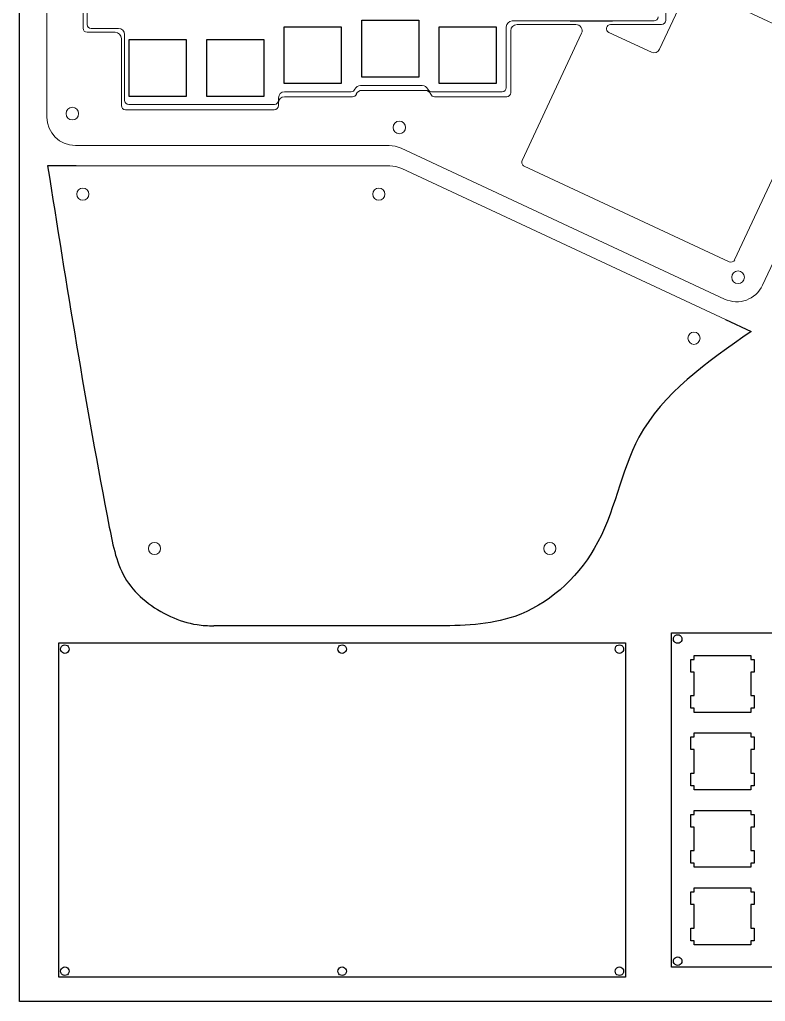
# Model space of a CAD drawing. Header units: inches. Extents: x 336 to 1076, y 210 to 710.
# Drawn here: x 336.4 to 519.7, y 210.4 to 451.7 of the extents above; entities that cross this region are included whole.
import ezdxf

# ---------------------------------------------------------------- set-up
doc = ezdxf.new("R2010")
doc.units = ezdxf.units.IN
doc.header["$MEASUREMENT"] = 0

msp = doc.modelspace()

# ---------------------------------------------------------------- linework, layer by layer
at = {"color": 0, "linetype": 'Continuous', "lineweight": 0}
for p, q in [((343.06, 427.79), (343.06, 552.22)), ((495.24, 526.24), (495.24, 451.56)), ((351.95, 449.64), (351.95, 524.35)), ((352.93, 450.55), (352.93, 523.76)), ((493.72, 444.47), (500.7, 459.43)), ((502.05, 459.92), (535.2, 444.46)), ((471.71, 451.44), (457.51, 451.44)), ((492.36, 451.44), (480.06, 451.44)), ((360.69, 449.57), (353.91, 449.57)), ((456.02, 449.94), (456.02, 435.01)), ((457.14, 449.02), (457.14, 433.78)), ((473.15, 450.55), (458.66, 450.55)), ((494.22, 450.55), (481.67, 450.55)), ((359.86, 448.64), (352.95, 448.64)), ((361.38, 430.61), (361.38, 447.12)), ((362.18, 431.9), (362.18, 448.08)), ((459.93, 417.07), (474.53, 448.38)), ((481.24, 448.61), (491.7, 443.73)), ((535.69, 443.11), (512.18, 392.7)), ((544.98, 442.11), (519.02, 386.42)), ((435.36, 435.57), (420.18, 435.57)), ((400.01, 432.52), (400.01, 431.9)), ((417.87, 434.01), (401.51, 434.01)), ((418.21, 432.77), (401.51, 432.77)), ((436.06, 434.35), (420.56, 434.35)), ((455.03, 434.01), (437.67, 434.01)), ((456.12, 432.77), (438.41, 432.77)), ((399.02, 430.9), (363.17, 430.9)), ((399.99, 431.24), (399.99, 430.61)), ((398.97, 429.59), (362.4, 429.59)), ((427.19, 420.79), (350.06, 420.79)), ((509.71, 383.04), (430.15, 420.13)), ((510.83, 392.21), (460.42, 415.72)), ((509.9, 378.04), (430.33, 415.14))]:
    msp.add_line(p, q, dxfattribs=at)
at = {"color": 0}
for p, q in [((420.48, 451.61), (434.48, 451.61)), ((420.48, 437.6), (420.48, 451.61)), ((434.48, 451.61), (434.48, 437.6)), ((401.43, 450.01), (415.43, 450.01)), ((401.43, 436.01), (401.43, 450.01)), ((415.43, 450.01), (415.43, 436.01)), ((439.53, 450.01), (453.53, 450.01)), ((439.53, 436.01), (439.53, 450.01)), ((439.53, 450.01), (453.53, 450.01)), ((439.53, 436.01), (439.53, 450.01)), ((453.53, 450.01), (453.53, 436.01)), ((453.53, 450.01), (453.53, 436.01)), ((363.33, 446.83), (377.33, 446.83)), ((363.33, 432.83), (363.33, 446.83)), ((377.33, 446.83), (377.33, 432.83)), ((382.38, 446.83), (396.38, 446.83)), ((382.38, 432.83), (382.38, 446.83)), ((396.38, 446.83), (396.38, 432.83)), ((434.48, 437.6), (420.48, 437.6)), ((415.43, 436.01), (401.43, 436.01)), ((453.53, 436.01), (439.53, 436.01)), ((453.53, 436.01), (439.53, 436.01)), ((377.33, 432.83), (363.33, 432.83)), ((396.38, 432.83), (382.38, 432.83)), ((496.67, 300.96), (750.32, 300.96)), ((496.67, 218.76), (496.67, 300.96)), ((497.13, 299.46), (497.18, 299.78)), ((497.18, 299.13), (497.13, 299.46)), ((497.18, 299.78), (497.33, 300.07)), ((497.33, 300.07), (497.56, 300.31)), ((497.56, 300.31), (497.85, 300.46)), ((497.85, 300.46), (498.18, 300.51)), ((498.18, 300.51), (498.5, 300.46)), ((498.5, 300.46), (498.79, 300.31)), ((498.79, 300.31), (499.02, 300.07)), ((499.02, 300.07), (499.17, 299.78)), ((499.17, 299.78), (499.22, 299.46)), ((499.22, 299.46), (499.17, 299.13)), ((345.98, 216.28), (345.98, 298.48)), ((345.98, 298.48), (485.33, 298.48)), ((346.43, 296.98), (346.49, 297.31)), ((346.49, 296.66), (346.43, 296.98)), ((346.49, 297.31), (346.63, 297.6)), ((346.63, 297.6), (346.87, 297.83)), ((346.87, 297.83), (347.16, 297.98)), ((347.16, 297.98), (347.48, 298.03)), ((347.48, 298.03), (347.81, 297.98)), ((347.81, 297.98), (348.1, 297.83)), ((348.1, 297.83), (348.33, 297.6)), ((348.33, 297.6), (348.48, 297.31)), ((348.48, 297.31), (348.53, 296.98)), ((348.53, 296.98), (348.48, 296.66)), ((414.61, 296.98), (414.66, 297.31)), ((414.66, 296.66), (414.61, 296.98)), ((414.66, 297.31), (414.81, 297.6)), ((414.81, 297.6), (415.04, 297.83)), ((415.04, 297.83), (415.34, 297.98)), ((415.34, 297.98), (415.66, 298.03)), ((415.66, 298.03), (415.98, 297.98)), ((415.98, 297.98), (416.28, 297.83)), ((416.28, 297.83), (416.51, 297.6)), ((416.51, 297.6), (416.66, 297.31)), ((416.66, 297.31), (416.71, 296.98)), ((416.71, 296.98), (416.66, 296.66)), ((482.78, 296.98), (482.84, 297.31)), ((482.84, 296.66), (482.78, 296.98)), ((482.84, 297.31), (482.98, 297.6)), ((482.98, 297.6), (483.22, 297.83)), ((483.22, 297.83), (483.51, 297.98)), ((483.51, 297.98), (483.83, 298.03)), ((483.83, 298.03), (484.16, 297.98)), ((484.16, 297.98), (484.45, 297.83)), ((484.45, 297.83), (484.68, 297.6)), ((484.68, 297.6), (484.83, 297.31)), ((484.83, 297.31), (484.88, 296.98)), ((484.88, 296.98), (484.83, 296.66)), ((485.33, 298.48), (485.33, 216.28)), ((497.33, 298.84), (497.18, 299.13)), ((497.56, 298.61), (497.33, 298.84)), ((497.85, 298.46), (497.56, 298.61)), ((498.18, 298.41), (497.85, 298.46)), ((498.5, 298.46), (498.18, 298.41)), ((498.79, 298.61), (498.5, 298.46)), ((499.02, 298.84), (498.79, 298.61)), ((499.17, 299.13), (499.02, 298.84)), ((346.63, 296.37), (346.49, 296.66)), ((346.87, 296.13), (346.63, 296.37)), ((347.16, 295.98), (346.87, 296.13)), ((347.48, 295.93), (347.16, 295.98)), ((347.81, 295.98), (347.48, 295.93)), ((348.1, 296.13), (347.81, 295.98)), ((348.33, 296.37), (348.1, 296.13)), ((348.48, 296.66), (348.33, 296.37)), ((414.81, 296.37), (414.66, 296.66)), ((415.04, 296.13), (414.81, 296.37)), ((415.34, 295.98), (415.04, 296.13)), ((415.66, 295.93), (415.34, 295.98)), ((415.98, 295.98), (415.66, 295.93)), ((416.28, 296.13), (415.98, 295.98)), ((416.51, 296.37), (416.28, 296.13)), ((416.66, 296.66), (416.51, 296.37)), ((482.98, 296.37), (482.84, 296.66)), ((483.22, 296.13), (482.98, 296.37)), ((483.51, 295.98), (483.22, 296.13)), ((483.83, 295.93), (483.51, 295.98)), ((484.16, 295.98), (483.83, 295.93)), ((484.45, 296.13), (484.16, 295.98)), ((484.68, 296.37), (484.45, 296.13)), ((484.83, 296.66), (484.68, 296.37)), ((502.2, 294.43), (502.2, 295.43)), ((502.2, 295.43), (516.2, 295.43)), ((516.2, 295.43), (516.2, 294.43)), ((501.4, 291.33), (501.4, 294.43)), ((501.4, 294.43), (502.2, 294.43)), ((516.2, 294.43), (517, 294.43)), ((517, 294.43), (517, 291.33)), ((502.2, 291.33), (501.4, 291.33)), ((502.2, 285.53), (502.2, 291.33)), ((517, 291.33), (516.2, 291.33)), ((516.2, 291.33), (516.2, 285.53)), ((501.4, 282.43), (501.4, 285.53)), ((501.4, 285.53), (502.2, 285.53)), ((516.2, 285.53), (517, 285.53)), ((517, 285.53), (517, 282.43)), ((502.2, 282.43), (501.4, 282.43)), ((502.2, 281.43), (502.2, 282.43)), ((516.2, 282.43), (516.2, 281.43)), ((517, 282.43), (516.2, 282.43)), ((516.2, 281.43), (502.2, 281.43)), ((501.4, 272.28), (501.4, 275.38)), ((501.4, 275.38), (502.2, 275.38)), ((502.2, 275.38), (502.2, 276.38)), ((502.2, 276.38), (516.2, 276.38)), ((516.2, 276.38), (516.2, 275.38)), ((516.2, 275.38), (517, 275.38)), ((517, 275.38), (517, 272.28)), ((502.2, 272.28), (501.4, 272.28)), ((502.2, 266.48), (502.2, 272.28)), ((517, 272.28), (516.2, 272.28)), ((516.2, 272.28), (516.2, 266.48)), ((501.4, 263.38), (501.4, 266.48)), ((501.4, 266.48), (502.2, 266.48)), ((516.2, 266.48), (517, 266.48)), ((517, 266.48), (517, 263.38)), ((502.2, 263.38), (501.4, 263.38)), ((502.2, 262.38), (502.2, 263.38)), ((516.2, 263.38), (516.2, 262.38)), ((517, 263.38), (516.2, 263.38)), ((516.2, 262.38), (502.2, 262.38)), ((501.4, 253.23), (501.4, 256.33)), ((501.4, 256.33), (502.2, 256.33)), ((502.2, 256.33), (502.2, 257.33)), ((502.2, 257.33), (516.2, 257.33)), ((516.2, 257.33), (516.2, 256.33)), ((516.2, 256.33), (517, 256.33)), ((517, 256.33), (517, 253.23)), ((502.2, 253.23), (501.4, 253.23)), ((502.2, 247.43), (502.2, 253.23)), ((517, 253.23), (516.2, 253.23)), ((516.2, 253.23), (516.2, 247.43)), ((501.4, 244.33), (501.4, 247.43)), ((501.4, 247.43), (502.2, 247.43)), ((516.2, 247.43), (517, 247.43)), ((517, 247.43), (517, 244.33)), ((502.2, 244.33), (501.4, 244.33)), ((502.2, 243.33), (502.2, 244.33)), ((516.2, 244.33), (516.2, 243.33)), ((517, 244.33), (516.2, 244.33)), ((516.2, 243.33), (502.2, 243.33)), ((501.4, 234.18), (501.4, 237.28)), ((501.4, 237.28), (502.2, 237.28)), ((502.2, 237.28), (502.2, 238.28)), ((502.2, 238.28), (516.2, 238.28)), ((516.2, 238.28), (516.2, 237.28)), ((516.2, 237.28), (517, 237.28)), ((517, 237.28), (517, 234.18)), ((502.2, 234.18), (501.4, 234.18)), ((502.2, 228.38), (502.2, 234.18)), ((517, 234.18), (516.2, 234.18)), ((516.2, 234.18), (516.2, 228.38)), ((501.4, 225.28), (501.4, 228.38)), ((501.4, 228.38), (502.2, 228.38)), ((516.2, 228.38), (517, 228.38)), ((517, 228.38), (517, 225.28)), ((502.2, 225.28), (501.4, 225.28)), ((502.2, 224.28), (502.2, 225.28)), ((516.2, 225.28), (516.2, 224.28)), ((517, 225.28), (516.2, 225.28)), ((516.2, 224.28), (502.2, 224.28)), ((497.13, 220.26), (497.18, 220.58)), ((497.18, 219.93), (497.13, 220.26)), ((497.18, 220.58), (497.33, 220.87)), ((497.33, 219.64), (497.18, 219.93)), ((497.33, 220.87), (497.56, 221.11)), ((497.56, 221.11), (497.85, 221.26)), ((497.85, 221.26), (498.18, 221.31)), ((498.18, 221.31), (498.5, 221.26)), ((498.5, 221.26), (498.79, 221.11)), ((498.79, 221.11), (499.02, 220.87)), ((499.02, 220.87), (499.17, 220.58)), ((499.17, 219.93), (499.02, 219.64)), ((499.17, 220.58), (499.22, 220.26)), ((499.22, 220.26), (499.17, 219.93)), ((346.43, 217.78), (346.49, 218.11)), ((346.49, 217.46), (346.43, 217.78)), ((346.49, 218.11), (346.63, 218.4)), ((346.63, 217.17), (346.49, 217.46)), ((346.63, 218.4), (346.87, 218.63)), ((346.87, 218.63), (347.16, 218.78)), ((347.16, 218.78), (347.48, 218.83)), ((347.48, 218.83), (347.81, 218.78)), ((347.81, 218.78), (348.1, 218.63)), ((348.1, 218.63), (348.33, 218.4)), ((348.33, 218.4), (348.48, 218.11)), ((348.48, 217.46), (348.33, 217.17)), ((348.48, 218.11), (348.53, 217.78)), ((348.53, 217.78), (348.48, 217.46)), ((414.61, 217.78), (414.66, 218.11)), ((414.66, 217.46), (414.61, 217.78)), ((414.66, 218.11), (414.81, 218.4)), ((414.81, 217.17), (414.66, 217.46)), ((414.81, 218.4), (415.04, 218.63)), ((415.04, 218.63), (415.34, 218.78)), ((415.34, 218.78), (415.66, 218.83)), ((415.66, 218.83), (415.98, 218.78)), ((415.98, 218.78), (416.28, 218.63)), ((416.28, 218.63), (416.51, 218.4)), ((416.51, 218.4), (416.66, 218.11)), ((416.66, 217.46), (416.51, 217.17)), ((416.66, 218.11), (416.71, 217.78)), ((416.71, 217.78), (416.66, 217.46)), ((482.78, 217.78), (482.84, 218.11)), ((482.84, 217.46), (482.78, 217.78)), ((482.84, 218.11), (482.98, 218.4)), ((482.98, 217.17), (482.84, 217.46)), ((482.98, 218.4), (483.22, 218.63)), ((483.22, 218.63), (483.51, 218.78)), ((483.51, 218.78), (483.83, 218.83)), ((483.83, 218.83), (484.16, 218.78)), ((484.16, 218.78), (484.45, 218.63)), ((484.45, 218.63), (484.68, 218.4)), ((484.68, 218.4), (484.83, 218.11)), ((484.83, 217.46), (484.68, 217.17)), ((484.83, 218.11), (484.88, 217.78)), ((484.88, 217.78), (484.83, 217.46)), ((750.32, 218.76), (496.67, 218.76)), ((497.56, 219.41), (497.33, 219.64)), ((497.85, 219.26), (497.56, 219.41)), ((498.18, 219.21), (497.85, 219.26)), ((498.5, 219.26), (498.18, 219.21)), ((498.79, 219.41), (498.5, 219.26)), ((499.02, 219.64), (498.79, 219.41)), ((485.33, 216.28), (345.98, 216.28)), ((346.87, 216.93), (346.63, 217.17)), ((347.16, 216.78), (346.87, 216.93)), ((347.48, 216.73), (347.16, 216.78)), ((347.81, 216.78), (347.48, 216.73)), ((348.1, 216.93), (347.81, 216.78)), ((348.33, 217.17), (348.1, 216.93)), ((415.04, 216.93), (414.81, 217.17)), ((415.34, 216.78), (415.04, 216.93)), ((415.66, 216.73), (415.34, 216.78)), ((415.98, 216.78), (415.66, 216.73)), ((416.28, 216.93), (415.98, 216.78)), ((416.51, 217.17), (416.28, 216.93)), ((483.22, 216.93), (482.98, 217.17)), ((483.51, 216.78), (483.22, 216.93)), ((483.83, 216.73), (483.51, 216.78)), ((484.16, 216.78), (483.83, 216.73)), ((484.45, 216.93), (484.16, 216.78)), ((484.68, 217.17), (484.45, 216.93))]:
    msp.add_line(p, q, dxfattribs=at)
for p, q in [((471.71, 451.44), (482.17, 451.44)), ((350.24, 415.79), (343.24, 415.79)), ((509.9, 378.04), (516.24, 375.08)), ((438.34, 302.66), (384.1, 302.66))]:
    msp.add_line(p, q)
at = {"linetype": 'Continuous', "lineweight": 0}
msp.add_line((427.37, 415.79), (350.24, 415.79), dxfattribs=at)
msp.add_lwpolyline([(336.36, 709.8), (835.94, 709.8), (835.94, 210.37), (336.36, 210.37)], close=True)
at = {"color": 0, "linetype": 'Continuous', "lineweight": 0}
for centre in [(349.32, 428.64), (429.73, 425.23), (513.03, 388.4)]:
    msp.add_circle(centre, 1.55, dxfattribs=at)
at = {"color": 1, "linetype": 'Continuous', "lineweight": 0, "true_color": 0xff0000}
for centre in [(351.9, 408.83), (424.67, 408.83), (502.18, 373.4), (369.52, 321.71), (466.73, 321.71)]:
    msp.add_circle(centre, 1.5, dxfattribs=at)
at = {"color": 0, "linetype": 'Continuous', "lineweight": 0}
for centre, radius, start, end in [((457.51, 449.94), 1.49, 90, 180), ((492.36, 452.43), 0.996, 270, 0), ((494.22, 451.56), 1.02, 270, 0), ((352.95, 449.64), 1, 180, 270), ((353.91, 450.55), 0.98, 180, 270), ((360.69, 448.08), 1.49, 0, 90), ((458.66, 449.02), 1.52, 90, 180), ((473.15, 449.02), 1.52, 335, 90), ((481.67, 449.53), 1.02, 90, 245), ((359.86, 447.12), 1.52, 0, 90), ((492.34, 445.11), 1.52, 245, 335), ((417.87, 435.01), 0.996, 270, 337.9757), ((420.18, 434.07), 1.49, 90, 157.9757), ((435.36, 434.07), 1.49, 22.0243, 90), ((437.67, 435.01), 0.996, 202.0243, 270), ((455.03, 435.01), 0.996, 270, 0), ((401.51, 431.24), 1.52, 90, 180), ((401.51, 432.52), 1.49, 90, 180), ((418.21, 433.78), 1.02, 270, 337.9757), ((420.56, 432.83), 1.52, 90, 157.9757), ((436.06, 432.83), 1.52, 22.0243, 90), ((438.41, 433.78), 1.02, 202.0243, 270), ((456.12, 433.78), 1.02, 270, 0), ((362.4, 430.61), 1.02, 180, 270), ((363.17, 431.9), 0.996, 180, 270), ((398.97, 430.61), 1.02, 270, 0), ((399.02, 431.9), 0.996, 270, 0), ((350.06, 427.79), 7, 180, 270), ((427.19, 413.79), 7, 65.0046, 90), ((460.85, 416.64), 1.02, 155, 245), ((511.26, 393.13), 1.02, 245, 335), ((512.67, 389.38), 7, 245.0046, 335.0002)]:
    msp.add_arc(centre, radius, start, end, dxfattribs=at)
at = {"linetype": 'Continuous', "lineweight": 0}
msp.add_arc((427.37, 408.79), 7, 65.0046, 90, dxfattribs=at)
for points in [[(343.24, 415.79), (358.41, 326.95), (362.67, 313.87), (373.44, 305.02), (379.99, 303), (384.1, 302.66)], [(516.24, 375.08), (488.65, 349.07), (477.67, 321.69), (458.09, 305.02), (438.34, 302.66)]]:
    msp.add_spline(points, degree=3)

doc.saveas('drawing.dxf')
